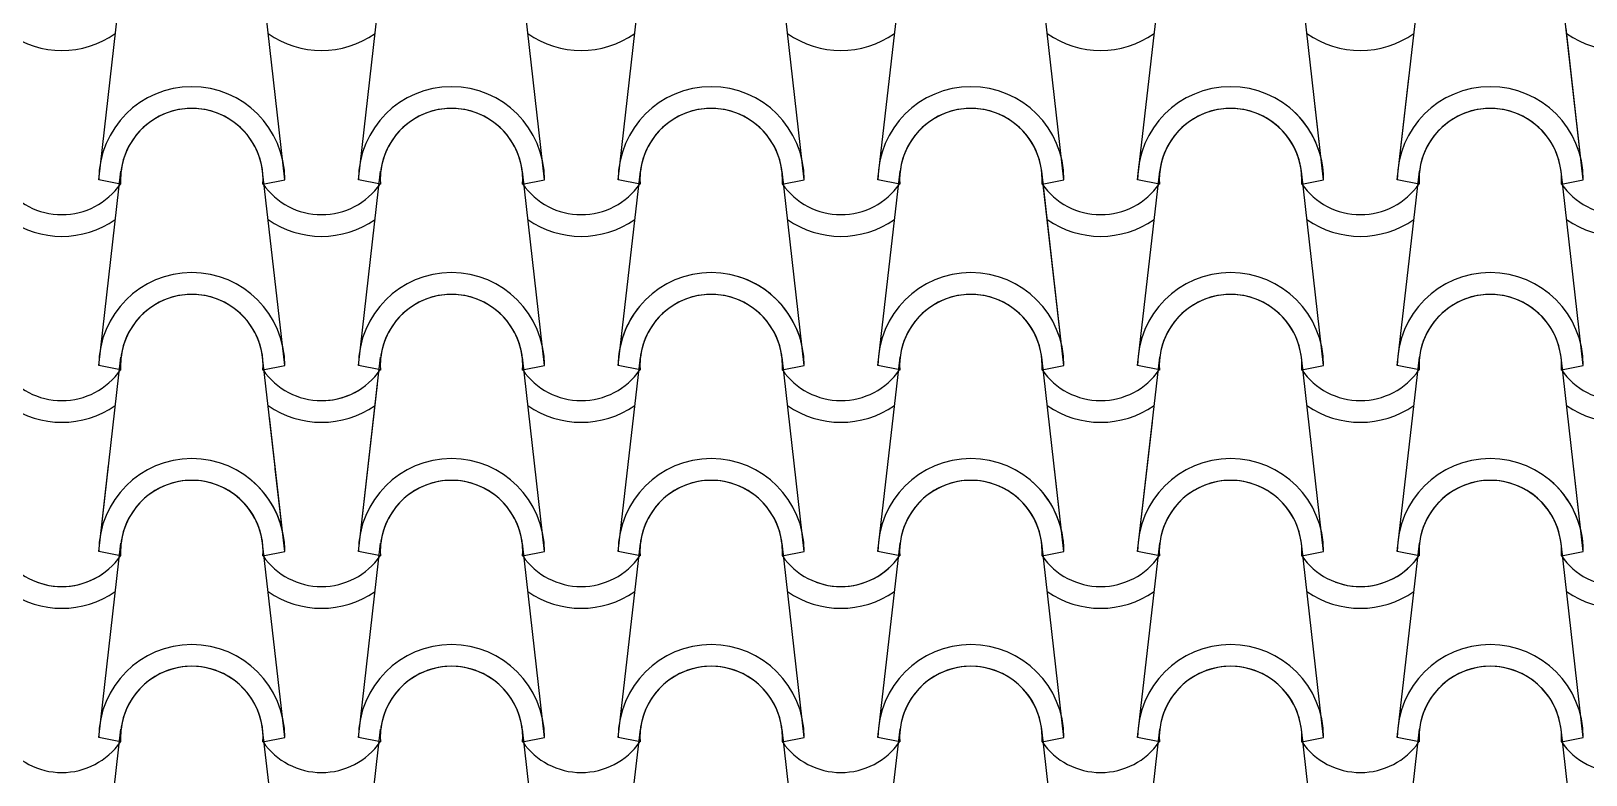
# Model space of a CAD drawing. Header units: millimetres. Extents: x -255 to 41745, y 236 to 29936.
# Drawn here: x 9325 to 10370, y 12860 to 13360 of the extents above; entities that cross this region are included whole.
import ezdxf

# ---------------------------------------------------------------- set-up
doc = ezdxf.new("R2010")
doc.units = ezdxf.units.MM
doc.layers.add('1', color=1, linetype='Continuous')

msp = doc.modelspace()

# ---------------------------------------------------------------- linework, layer by layer
at = {"layer": '1'}
for p, q in [((9370.9, 13260.3), (9385.8, 13391)), ((9495.9, 13260.3), (9481, 13391)), ((9545.4, 13260.3), (9560.3, 13391)), ((9670.4, 13260.3), (9655.5, 13391)), ((9719.9, 13260.3), (9734.8, 13391)), ((9844.9, 13260.3), (9830, 13391)), ((9894.4, 13260.3), (9909.3, 13391)), ((10019.4, 13260.3), (10004.5, 13391)), ((10068.9, 13260.3), (10083.8, 13391)), ((10193.9, 13260.3), (10179, 13391)), ((10243.4, 13260.3), (10258.3, 13391)), ((10368.4, 13260.3), (10353.5, 13391)), ((10368.4, 13260.3), (10356.8, 13362.2)), ((10243.4, 13260.3), (10251.4, 13330.6)), ((10193.9, 13260.3), (10188.1, 13311.6)), ((10068.9, 13260.3), (10070.8, 13276.4)), ((9370.9, 13135.3), (9385.8, 13266)), ((9385.6, 13257.4), (9370.9, 13260.3)), ((9385.6, 13257.4), (9370.9, 13260.3)), ((9495.9, 13135.3), (9481, 13266)), ((9481.2, 13257.4), (9495.9, 13260.3)), ((9481.2, 13257.4), (9495.9, 13260.3)), ((9545.4, 13135.3), (9560.3, 13266)), ((9560.1, 13257.4), (9545.4, 13260.3)), ((9560.1, 13257.4), (9545.4, 13260.3)), ((9670.4, 13135.3), (9655.5, 13266)), ((9655.7, 13257.4), (9670.4, 13260.3)), ((9655.7, 13257.4), (9670.4, 13260.3)), ((9719.9, 13135.3), (9734.8, 13266)), ((9734.6, 13257.4), (9719.9, 13260.3)), ((9734.6, 13257.4), (9719.9, 13260.3)), ((9844.9, 13135.3), (9830, 13266)), ((9830.2, 13257.4), (9844.9, 13260.3)), ((9830.2, 13257.4), (9844.9, 13260.3)), ((9894.4, 13135.3), (9909.3, 13266)), ((9909.1, 13257.4), (9894.4, 13260.3)), ((9909.1, 13257.4), (9894.4, 13260.3)), ((10019.4, 13135.3), (10004.5, 13266)), ((10004.7, 13257.4), (10019.4, 13260.3)), ((10004.7, 13257.4), (10019.4, 13260.3)), ((10004.7, 13257.4), (10019.4, 13260.3)), ((10004.7, 13257.4), (10019.4, 13260.3)), ((10019.4, 13260.3), (10019.3, 13261)), ((10068.9, 13135.3), (10083.8, 13266)), ((10068.9, 13135.3), (10083.8, 13266)), ((10083.6, 13257.4), (10068.9, 13260.3)), ((10083.6, 13257.4), (10068.9, 13260.3)), ((10083.6, 13257.4), (10068.9, 13260.3)), ((10083.6, 13257.4), (10068.9, 13260.3)), ((10193.9, 13135.3), (10179, 13266)), ((10193.9, 13135.3), (10179, 13266)), ((10179.2, 13257.4), (10193.9, 13260.3)), ((10179.2, 13257.4), (10193.9, 13260.3)), ((10179.2, 13257.4), (10193.9, 13260.3)), ((10179.2, 13257.4), (10193.9, 13260.3)), ((10243.4, 13135.3), (10258.3, 13266)), ((10243.4, 13135.3), (10258.3, 13266)), ((10258.1, 13257.4), (10243.4, 13260.3)), ((10258.1, 13257.4), (10243.4, 13260.3)), ((10258.1, 13257.4), (10243.4, 13260.3)), ((10258.1, 13257.4), (10243.4, 13260.3)), ((10368.4, 13135.3), (10353.5, 13266)), ((10368.4, 13135.3), (10353.5, 13266)), ((10353.7, 13257.4), (10368.4, 13260.3)), ((10353.7, 13257.4), (10368.4, 13260.3)), ((10353.7, 13257.4), (10368.4, 13260.3)), ((10353.7, 13257.4), (10368.4, 13260.3)), ((10019.4, 13135.3), (10005.5, 13256.9)), ((9370.9, 13010.3), (9385.8, 13141)), ((9385.6, 13132.4), (9370.9, 13135.3)), ((9385.6, 13132.4), (9370.9, 13135.3)), ((9495.9, 13010.3), (9481, 13141)), ((9481.2, 13132.4), (9495.9, 13135.3)), ((9481.2, 13132.4), (9495.9, 13135.3)), ((9545.4, 13010.3), (9560.3, 13141)), ((9560.1, 13132.4), (9545.4, 13135.3)), ((9560.1, 13132.4), (9545.4, 13135.3)), ((9670.4, 13010.3), (9655.5, 13141)), ((9670.4, 13010.3), (9655.5, 13141)), ((9655.7, 13132.4), (9670.4, 13135.3)), ((9655.7, 13132.4), (9670.4, 13135.3)), ((9655.7, 13132.4), (9670.4, 13135.3)), ((9655.7, 13132.4), (9670.4, 13135.3)), ((9719.9, 13010.3), (9734.8, 13141)), ((9719.9, 13010.3), (9734.8, 13141)), ((9734.6, 13132.4), (9719.9, 13135.3)), ((9734.6, 13132.4), (9719.9, 13135.3)), ((9734.6, 13132.4), (9719.9, 13135.3)), ((9734.6, 13132.4), (9719.9, 13135.3)), ((9844.9, 13010.3), (9830, 13141)), ((9844.9, 13010.3), (9830, 13141)), ((9844.9, 13010.3), (9830, 13141)), ((9830.2, 13132.4), (9844.9, 13135.3)), ((9830.2, 13132.4), (9844.9, 13135.3)), ((9830.2, 13132.4), (9844.9, 13135.3)), ((9830.2, 13132.4), (9844.9, 13135.3)), ((9830.2, 13132.4), (9844.9, 13135.3)), ((9830.2, 13132.4), (9844.9, 13135.3)), ((9894.4, 13010.3), (9909.3, 13141)), ((9894.4, 13010.3), (9909.3, 13141)), ((9894.4, 13010.3), (9909.3, 13141)), ((9909.1, 13132.4), (9894.4, 13135.3)), ((9909.1, 13132.4), (9894.4, 13135.3)), ((9909.1, 13132.4), (9894.4, 13135.3)), ((9909.1, 13132.4), (9894.4, 13135.3)), ((9909.1, 13132.4), (9894.4, 13135.3)), ((9909.1, 13132.4), (9894.4, 13135.3)), ((10019.4, 13010.3), (10004.5, 13141)), ((10019.4, 13010.3), (10004.5, 13141)), ((10019.4, 13010.3), (10004.5, 13141)), ((10004.7, 13132.4), (10019.4, 13135.3)), ((10004.7, 13132.4), (10019.4, 13135.3)), ((10004.7, 13132.4), (10019.4, 13135.3)), ((10004.7, 13132.4), (10019.4, 13135.3)), ((10004.7, 13132.4), (10019.4, 13135.3)), ((10004.7, 13132.4), (10019.4, 13135.3)), ((10068.9, 13010.3), (10083.8, 13141)), ((10068.9, 13010.3), (10083.8, 13141)), ((10068.9, 13010.3), (10083.8, 13141)), ((10083.6, 13132.4), (10068.9, 13135.3)), ((10083.6, 13132.4), (10068.9, 13135.3)), ((10083.6, 13132.4), (10068.9, 13135.3)), ((10083.6, 13132.4), (10068.9, 13135.3)), ((10083.6, 13132.4), (10068.9, 13135.3)), ((10083.6, 13132.4), (10068.9, 13135.3)), ((10193.9, 13010.3), (10179, 13141)), ((10193.9, 13010.3), (10179, 13141)), ((10179.2, 13132.4), (10193.9, 13135.3)), ((10179.2, 13132.4), (10193.9, 13135.3)), ((10179.2, 13132.4), (10193.9, 13135.3)), ((10179.2, 13132.4), (10193.9, 13135.3)), ((10243.4, 13010.3), (10258.3, 13141)), ((10243.4, 13010.3), (10258.3, 13141)), ((10258.1, 13132.4), (10243.4, 13135.3)), ((10258.1, 13132.4), (10243.4, 13135.3)), ((10258.1, 13132.4), (10243.4, 13135.3)), ((10258.1, 13132.4), (10243.4, 13135.3)), ((10368.4, 13010.3), (10353.5, 13141)), ((10368.4, 13010.3), (10353.5, 13141)), ((10353.7, 13132.4), (10368.4, 13135.3)), ((10353.7, 13132.4), (10368.4, 13135.3)), ((10353.7, 13132.4), (10368.4, 13135.3)), ((10353.7, 13132.4), (10368.4, 13135.3)), ((9545.4, 13010.3), (9558.2, 13122.7)), ((9495.9, 13010.3), (9485.6, 13100.9)), ((9545.4, 13010.3), (9555.3, 13097.4)), ((10068.9, 13010.3), (10078.9, 13097.4)), ((9370.9, 13010.3), (9377.5, 13068.5)), ((9495.9, 13010.3), (9489.5, 13066)), ((10019.4, 13010.3), (10013, 13066)), ((10368.4, 13010.3), (10362.1, 13066)), ((9370.9, 12885.3), (9385.8, 13016)), ((9370.9, 12885.3), (9385.8, 13016)), ((9385.6, 13007.4), (9370.9, 13010.3)), ((9385.6, 13007.4), (9370.9, 13010.3)), ((9385.6, 13007.4), (9370.9, 13010.3)), ((9385.6, 13007.4), (9370.9, 13010.3)), ((9495.9, 12885.3), (9481, 13016)), ((9495.9, 12885.3), (9481, 13016)), ((9481.2, 13007.4), (9495.9, 13010.3)), ((9481.2, 13007.4), (9495.9, 13010.3)), ((9481.2, 13007.4), (9495.9, 13010.3)), ((9481.2, 13007.4), (9495.9, 13010.3)), ((9481.2, 13007.4), (9495.9, 13010.3)), ((9481.2, 13007.4), (9495.9, 13010.3)), ((9545.4, 12885.3), (9560.3, 13016)), ((9545.4, 12885.3), (9560.3, 13016)), ((9560.1, 13007.4), (9545.4, 13010.3)), ((9560.1, 13007.4), (9545.4, 13010.3)), ((9560.1, 13007.4), (9545.4, 13010.3)), ((9560.1, 13007.4), (9545.4, 13010.3)), ((9560.1, 13007.4), (9545.4, 13010.3)), ((9560.1, 13007.4), (9545.4, 13010.3)), ((9670.4, 12885.3), (9655.5, 13016)), ((9670.4, 12885.3), (9655.5, 13016)), ((9655.7, 13007.4), (9670.4, 13010.3)), ((9655.7, 13007.4), (9670.4, 13010.3)), ((9655.7, 13007.4), (9670.4, 13010.3)), ((9655.7, 13007.4), (9670.4, 13010.3)), ((9655.7, 13007.4), (9670.4, 13010.3)), ((9655.7, 13007.4), (9670.4, 13010.3)), ((9719.9, 12885.3), (9734.8, 13016)), ((9719.9, 12885.3), (9734.8, 13016)), ((9734.6, 13007.4), (9719.9, 13010.3)), ((9734.6, 13007.4), (9719.9, 13010.3)), ((9734.6, 13007.4), (9719.9, 13010.3)), ((9734.6, 13007.4), (9719.9, 13010.3)), ((9734.6, 13007.4), (9719.9, 13010.3)), ((9734.6, 13007.4), (9719.9, 13010.3)), ((9844.9, 12885.3), (9830, 13016)), ((9844.9, 12885.3), (9830, 13016)), ((9830.2, 13007.4), (9844.9, 13010.3)), ((9830.2, 13007.4), (9844.9, 13010.3)), ((9830.2, 13007.4), (9844.9, 13010.3)), ((9830.2, 13007.4), (9844.9, 13010.3)), ((9830.2, 13007.4), (9844.9, 13010.3)), ((9830.2, 13007.4), (9844.9, 13010.3)), ((9830.2, 13007.4), (9844.9, 13010.3)), ((9830.2, 13007.4), (9844.9, 13010.3)), ((9830.2, 13007.4), (9844.9, 13010.3)), ((9894.4, 12885.3), (9909.3, 13016)), ((9894.4, 12885.3), (9909.3, 13016)), ((9909.1, 13007.4), (9894.4, 13010.3)), ((9909.1, 13007.4), (9894.4, 13010.3)), ((9909.1, 13007.4), (9894.4, 13010.3)), ((9909.1, 13007.4), (9894.4, 13010.3)), ((9909.1, 13007.4), (9894.4, 13010.3)), ((9909.1, 13007.4), (9894.4, 13010.3)), ((9909.1, 13007.4), (9894.4, 13010.3)), ((9909.1, 13007.4), (9894.4, 13010.3)), ((9909.1, 13007.4), (9894.4, 13010.3)), ((10019.4, 12885.3), (10004.5, 13016)), ((10004.7, 13007.4), (10019.4, 13010.3)), ((10004.7, 13007.4), (10019.4, 13010.3)), ((10004.7, 13007.4), (10019.4, 13010.3)), ((10004.7, 13007.4), (10019.4, 13010.3)), ((10004.7, 13007.4), (10019.4, 13010.3)), ((10004.7, 13007.4), (10019.4, 13010.3)), ((10004.7, 13007.4), (10019.4, 13010.3)), ((10004.7, 13007.4), (10019.4, 13010.3)), ((10004.7, 13007.4), (10019.4, 13010.3)), ((10004.7, 13007.4), (10019.4, 13010.3)), ((10068.9, 12885.3), (10083.8, 13016)), ((10083.6, 13007.4), (10068.9, 13010.3)), ((10083.6, 13007.4), (10068.9, 13010.3)), ((10083.6, 13007.4), (10068.9, 13010.3)), ((10083.6, 13007.4), (10068.9, 13010.3)), ((10083.6, 13007.4), (10068.9, 13010.3)), ((10083.6, 13007.4), (10068.9, 13010.3)), ((10083.6, 13007.4), (10068.9, 13010.3)), ((10083.6, 13007.4), (10068.9, 13010.3)), ((10083.6, 13007.4), (10068.9, 13010.3)), ((10083.6, 13007.4), (10068.9, 13010.3)), ((10193.9, 12885.3), (10179, 13016)), ((10179.2, 13007.4), (10193.9, 13010.3)), ((10179.2, 13007.4), (10193.9, 13010.3)), ((10179.2, 13007.4), (10193.9, 13010.3)), ((10179.2, 13007.4), (10193.9, 13010.3)), ((10179.2, 13007.4), (10193.9, 13010.3)), ((10243.4, 12885.3), (10258.3, 13016)), ((10258.1, 13007.4), (10243.4, 13010.3)), ((10258.1, 13007.4), (10243.4, 13010.3)), ((10258.1, 13007.4), (10243.4, 13010.3)), ((10258.1, 13007.4), (10243.4, 13010.3)), ((10258.1, 13007.4), (10243.4, 13010.3)), ((10368.4, 12885.3), (10353.5, 13016)), ((10353.7, 13007.4), (10368.4, 13010.3)), ((10353.7, 13007.4), (10368.4, 13010.3)), ((10353.7, 13007.4), (10368.4, 13010.3)), ((10353.7, 13007.4), (10368.4, 13010.3)), ((10353.7, 13007.4), (10368.4, 13010.3)), ((10353.7, 13007.4), (10368.4, 13010.3)), ((10353.7, 13007.4), (10368.4, 13010.3)), ((9370.9, 12760.3), (9385.8, 12891)), ((9385.6, 12882.4), (9370.9, 12885.3)), ((9385.6, 12882.4), (9370.9, 12885.3)), ((9385.6, 12882.4), (9370.9, 12885.3)), ((9385.6, 12882.4), (9370.9, 12885.3)), ((9495.9, 12760.3), (9481, 12891)), ((9481.2, 12882.4), (9495.9, 12885.3)), ((9481.2, 12882.4), (9495.9, 12885.3)), ((9481.2, 12882.4), (9495.9, 12885.3)), ((9481.2, 12882.4), (9495.9, 12885.3)), ((9545.4, 12760.3), (9560.3, 12891)), ((9560.1, 12882.4), (9545.4, 12885.3)), ((9560.1, 12882.4), (9545.4, 12885.3)), ((9560.1, 12882.4), (9545.4, 12885.3)), ((9560.1, 12882.4), (9545.4, 12885.3)), ((9670.4, 12760.3), (9655.5, 12891)), ((9655.7, 12882.4), (9670.4, 12885.3)), ((9655.7, 12882.4), (9670.4, 12885.3)), ((9655.7, 12882.4), (9670.4, 12885.3)), ((9655.7, 12882.4), (9670.4, 12885.3)), ((9719.9, 12760.3), (9734.8, 12891)), ((9734.6, 12882.4), (9719.9, 12885.3)), ((9734.6, 12882.4), (9719.9, 12885.3)), ((9734.6, 12882.4), (9719.9, 12885.3)), ((9734.6, 12882.4), (9719.9, 12885.3)), ((9844.9, 12760.3), (9830, 12891)), ((9830.2, 12882.4), (9844.9, 12885.3)), ((9830.2, 12882.4), (9844.9, 12885.3)), ((9830.2, 12882.4), (9844.9, 12885.3)), ((9830.2, 12882.4), (9844.9, 12885.3)), ((9894.4, 12760.3), (9909.3, 12891)), ((9909.1, 12882.4), (9894.4, 12885.3)), ((9909.1, 12882.4), (9894.4, 12885.3)), ((9909.1, 12882.4), (9894.4, 12885.3)), ((9909.1, 12882.4), (9894.4, 12885.3)), ((10019.4, 12760.3), (10004.5, 12891)), ((10004.7, 12882.4), (10019.4, 12885.3)), ((10004.7, 12882.4), (10019.4, 12885.3)), ((10068.9, 12760.3), (10083.8, 12891)), ((10083.6, 12882.4), (10068.9, 12885.3)), ((10083.6, 12882.4), (10068.9, 12885.3)), ((10193.9, 12760.3), (10179, 12891)), ((10179.2, 12882.4), (10193.9, 12885.3)), ((10179.2, 12882.4), (10193.9, 12885.3)), ((10243.4, 12760.3), (10258.3, 12891)), ((10258.1, 12882.4), (10243.4, 12885.3)), ((10258.1, 12882.4), (10243.4, 12885.3)), ((10368.4, 12760.3), (10353.5, 12891)), ((10353.7, 12882.4), (10368.4, 12885.3)), ((10353.7, 12882.4), (10368.4, 12885.3))]:
    msp.add_line(p, q, dxfattribs=at)
for centre, radius, start, end in [((9346.1, 13409.7), 62.5, 234.9308, 305.0692), ((9346.1, 13409.7), 62.5, 234.9308, 305.0692), ((9520.6, 13409.7), 62.5, 234.9308, 305.0692), ((9520.6, 13409.7), 62.5, 234.9308, 305.0692), ((9695.1, 13409.7), 62.5, 234.9308, 305.0692), ((9695.1, 13409.7), 62.5, 234.9308, 305.0692), ((9869.6, 13409.7), 62.5, 234.9308, 305.0692), ((9869.6, 13409.7), 62.5, 234.9308, 305.0692), ((10044.1, 13409.7), 62.5, 234.9308, 305.0692), ((10218.6, 13409.7), 62.5, 234.9308, 305.0692), ((10393.1, 13409.7), 62.5, 234.9308, 305.0692), ((10393.1, 13409.7), 62.5, 234.9308, 305.0692), ((9433.4, 13260.3), 62.5, 0, 180), ((9433.4, 13260.3), 62.5, 0, 180), ((9607.9, 13260.3), 62.5, 0, 180), ((9607.9, 13260.3), 62.5, 0, 180), ((9782.4, 13260.3), 62.5, 0, 180), ((9782.4, 13260.3), 62.5, 0, 180), ((9956.9, 13260.3), 62.5, 0, 180), ((9956.9, 13260.3), 62.5, 0, 180), ((10131.4, 13260.3), 62.5, 0, 180), ((10131.4, 13260.3), 62.5, 0, 180), ((10305.9, 13260.3), 62.5, 0, 180), ((10305.9, 13260.3), 62.5, 0, 180), ((10305.9, 13260.3), 62.5, 0, 180), ((10305.9, 13260.3), 62.5, 0, 180), ((9433.4, 13260.3), 47.9, 356.4887, 183.5113), ((9433.4, 13260.3), 47.9, 356.4887, 183.5113), ((9433.4, 13260.3), 47.9, 6.838, 173.162), ((9607.9, 13260.3), 47.9, 356.4887, 183.5113), ((9607.9, 13260.3), 47.9, 356.4887, 183.5113), ((9607.9, 13260.3), 47.9, 6.838, 173.162), ((9782.4, 13260.3), 47.9, 356.4887, 183.5113), ((9782.4, 13260.3), 47.9, 356.4887, 183.5113), ((9782.4, 13260.3), 47.9, 6.838, 173.162), ((9956.9, 13260.3), 47.9, 356.4887, 183.5113), ((9956.9, 13260.3), 47.9, 356.4887, 183.5113), ((9956.9, 13260.3), 47.9, 6.838, 173.162), ((10131.4, 13260.3), 47.9, 356.4887, 183.5113), ((10131.4, 13260.3), 47.9, 356.4887, 183.5113), ((10131.4, 13260.3), 47.9, 6.838, 173.162), ((10131.4, 13260.3), 47.9, 6.838, 59.965), ((10131.4, 13260.3), 47.9, 356.4887, 59.965), ((10131.4, 13260.3), 47.9, 356.4887, 59.965), ((10131.4, 13260.3), 62.5, 0, 48.3985), ((10131.4, 13260.3), 62.5, 0, 48.3985), ((10305.9, 13260.3), 47.9, 356.4887, 183.5113), ((10305.9, 13260.3), 47.9, 356.4887, 183.5113), ((10305.9, 13260.3), 47.9, 356.4887, 183.5113), ((10305.9, 13260.3), 47.9, 356.4887, 183.5113), ((10305.9, 13260.3), 47.9, 6.838, 173.162), ((10305.9, 13260.3), 47.9, 6.838, 173.162), ((10131.4, 13260.3), 47.9, 153.4335, 183.5113), ((10131.4, 13260.3), 47.9, 153.4335, 183.5113), ((10131.4, 13260.3), 47.9, 153.4335, 173.162), ((10131.4, 13260.3), 62.5, 165, 180), ((10131.4, 13260.3), 62.5, 165, 180), ((9346.1, 13284.7), 47.9, 214.756, 325.244), ((9346.1, 13284.7), 47.9, 214.756, 325.244), ((9520.6, 13284.7), 47.9, 214.756, 325.244), ((9520.6, 13284.7), 47.9, 214.756, 325.244), ((9695.1, 13284.7), 47.9, 214.756, 325.244), ((9695.1, 13284.7), 47.9, 214.756, 325.244), ((9869.6, 13284.7), 47.9, 214.756, 325.244), ((9869.6, 13284.7), 47.9, 214.756, 325.244), ((10044.1, 13284.7), 47.9, 214.756, 325.244), ((10044.1, 13284.7), 47.9, 214.756, 325.244), ((10044.1, 13284.7), 47.9, 214.756, 325.244), ((10044.1, 13284.7), 47.9, 214.756, 325.244), ((10044.1, 13284.7), 47.9, 214.756, 325.244), ((10044.1, 13284.7), 47.9, 214.756, 325.244), ((10218.6, 13284.7), 47.9, 214.756, 325.244), ((10218.6, 13284.7), 47.9, 214.756, 325.244), ((10218.6, 13284.7), 47.9, 214.756, 325.244), ((10218.6, 13284.7), 47.9, 214.756, 325.244), ((10393.1, 13284.7), 47.9, 214.756, 325.244), ((10393.1, 13284.7), 47.9, 214.756, 325.244), ((10393.1, 13284.7), 47.9, 214.756, 325.244), ((10393.1, 13284.7), 47.9, 214.756, 325.244), ((9346.1, 13284.7), 62.5, 234.9308, 305.0692), ((9520.6, 13284.7), 62.5, 234.9308, 305.0692), ((9695.1, 13284.7), 62.5, 234.9308, 305.0692), ((9869.6, 13284.7), 62.5, 234.9308, 305.0692), ((10044.1, 13284.7), 62.5, 234.9308, 305.0692), ((10044.1, 13284.7), 62.5, 234.9308, 305.0692), ((10044.1, 13284.7), 62.5, 234.9308, 305.0692), ((10218.6, 13284.7), 62.5, 234.9308, 305.0692), ((10218.6, 13284.7), 62.5, 234.9308, 305.0692), ((10393.1, 13284.7), 62.5, 234.9308, 305.0692), ((10393.1, 13284.7), 62.5, 234.9308, 305.0692), ((9433.4, 13135.3), 62.5, 0, 180), ((9433.4, 13135.3), 62.5, 0, 180), ((9607.9, 13135.3), 62.5, 0, 180), ((9607.9, 13135.3), 62.5, 0, 180), ((9782.4, 13135.3), 62.5, 0, 180), ((9782.4, 13135.3), 62.5, 0, 180), ((9782.4, 13135.3), 62.5, 0, 73.4747), ((9782.4, 13135.3), 62.5, 0, 73.4747), ((9956.9, 13135.3), 62.5, 0, 180), ((9956.9, 13135.3), 62.5, 0, 180), ((9956.9, 13135.3), 62.5, 0, 180), ((9956.9, 13135.3), 62.5, 0, 180), ((10131.4, 13135.3), 62.5, 0, 180), ((10131.4, 13135.3), 62.5, 0, 180), ((10131.4, 13135.3), 62.5, 0, 180), ((10131.4, 13135.3), 62.5, 0, 180), ((10305.9, 13135.3), 62.5, 0, 180), ((10305.9, 13135.3), 62.5, 0, 180), ((10305.9, 13135.3), 62.5, 0, 180), ((10305.9, 13135.3), 62.5, 0, 180), ((9433.4, 13135.3), 47.9, 356.4887, 183.5113), ((9433.4, 13135.3), 47.9, 356.4887, 183.5113), ((9433.4, 13135.3), 47.9, 6.838, 173.162), ((9607.9, 13135.3), 47.9, 356.4887, 183.5113), ((9607.9, 13135.3), 47.9, 356.4887, 183.5113), ((9607.9, 13135.3), 47.9, 6.838, 173.162), ((9782.4, 13135.3), 62.5, 139.9238, 180), ((9782.4, 13135.3), 62.5, 139.9238, 180), ((9782.4, 13135.3), 47.9, 356.4887, 183.5113), ((9782.4, 13135.3), 47.9, 356.4887, 183.5113), ((9782.4, 13135.3), 47.9, 356.4887, 183.5113), ((9782.4, 13135.3), 47.9, 356.4887, 183.5113), ((9782.4, 13135.3), 47.9, 6.838, 173.162), ((9782.4, 13135.3), 47.9, 6.838, 173.162), ((9956.9, 13135.3), 47.9, 356.4887, 183.5113), ((9956.9, 13135.3), 47.9, 356.4887, 183.5113), ((9956.9, 13135.3), 47.9, 356.4887, 183.5113), ((9956.9, 13135.3), 47.9, 356.4887, 183.5113), ((9956.9, 13135.3), 47.9, 6.838, 173.162), ((9956.9, 13135.3), 47.9, 6.838, 173.162), ((10131.4, 13135.3), 47.9, 356.4887, 183.5113), ((10131.4, 13135.3), 47.9, 356.4887, 183.5113), ((10131.4, 13135.3), 47.9, 356.4887, 183.5113), ((10131.4, 13135.3), 47.9, 356.4887, 183.5113), ((10131.4, 13135.3), 47.9, 6.838, 173.162), ((10131.4, 13135.3), 47.9, 6.838, 173.162), ((10305.9, 13135.3), 47.9, 356.4887, 183.5113), ((10305.9, 13135.3), 47.9, 356.4887, 183.5113), ((10305.9, 13135.3), 47.9, 356.4887, 183.5113), ((10305.9, 13135.3), 47.9, 356.4887, 183.5113), ((10305.9, 13135.3), 47.9, 6.838, 173.162), ((10305.9, 13135.3), 47.9, 6.838, 173.162), ((9607.9, 13135.3), 62.5, 0, 18.6613), ((9607.9, 13135.3), 62.5, 0, 18.6613), ((9607.9, 13135.3), 47.9, 6.838, 19.2588), ((9607.9, 13135.3), 47.9, 356.4887, 19.2588), ((9607.9, 13135.3), 47.9, 356.4887, 19.2588), ((9346.1, 13159.7), 47.9, 214.756, 325.244), ((9346.1, 13159.7), 47.9, 214.756, 325.244), ((9520.6, 13159.7), 47.9, 214.756, 325.244), ((9520.6, 13159.7), 47.9, 214.756, 325.244), ((9695.1, 13159.7), 47.9, 214.756, 325.244), ((9695.1, 13159.7), 47.9, 214.756, 325.244), ((9695.1, 13159.7), 47.9, 214.756, 325.244), ((9695.1, 13159.7), 47.9, 214.756, 325.244), ((9869.6, 13159.7), 47.9, 214.756, 325.244), ((9869.6, 13159.7), 47.9, 214.756, 325.244), ((9869.6, 13159.7), 47.9, 214.756, 325.244), ((9869.6, 13159.7), 47.9, 214.756, 325.244), ((9869.6, 13159.7), 47.9, 214.756, 325.244), ((9869.6, 13159.7), 47.9, 214.756, 325.244), ((10044.1, 13159.7), 47.9, 214.756, 325.244), ((10044.1, 13159.7), 47.9, 214.756, 325.244), ((10044.1, 13159.7), 47.9, 214.756, 325.244), ((10044.1, 13159.7), 47.9, 214.756, 325.244), ((10044.1, 13159.7), 47.9, 214.756, 325.244), ((10044.1, 13159.7), 47.9, 214.756, 325.244), ((10218.6, 13159.7), 47.9, 214.756, 325.244), ((10218.6, 13159.7), 47.9, 214.756, 325.244), ((10218.6, 13159.7), 47.9, 214.756, 325.244), ((10218.6, 13159.7), 47.9, 214.756, 325.244), ((10393.1, 13159.7), 47.9, 214.756, 325.244), ((10393.1, 13159.7), 47.9, 214.756, 325.244), ((10393.1, 13159.7), 47.9, 214.756, 325.244), ((10393.1, 13159.7), 47.9, 214.756, 325.244), ((9520.6, 13159.7), 47.9, 271.7815, 301.617), ((9520.6, 13159.7), 47.9, 271.7815, 301.617), ((9346.1, 13159.7), 62.5, 234.9308, 305.0692), ((9520.6, 13159.7), 62.5, 234.9308, 305.0692), ((9520.6, 13159.7), 62.5, 234.9308, 305.0692), ((9695.1, 13159.7), 62.5, 234.9308, 305.0692), ((9695.1, 13159.7), 62.5, 234.9308, 305.0692), ((9869.6, 13159.7), 62.5, 234.9308, 305.0692), ((9869.6, 13159.7), 62.5, 234.9308, 305.0692), ((9869.6, 13159.7), 62.5, 234.9308, 305.0692), ((10044.1, 13159.7), 62.5, 234.9308, 305.0692), ((10044.1, 13159.7), 62.5, 234.9308, 305.0692), ((10044.1, 13159.7), 62.5, 234.9308, 305.0692), ((10218.6, 13159.7), 62.5, 234.9308, 305.0692), ((10218.6, 13159.7), 62.5, 234.9308, 305.0692), ((10393.1, 13159.7), 62.5, 234.9308, 305.0692), ((10393.1, 13159.7), 62.5, 234.9308, 305.0692), ((9433.4, 13010.3), 62.5, 0, 180), ((9433.4, 13010.3), 62.5, 0, 180), ((9433.4, 13010.3), 62.5, 0, 180), ((9433.4, 13010.3), 62.5, 0, 180), ((9607.9, 13010.3), 62.5, 0, 180), ((9607.9, 13010.3), 62.5, 0, 180), ((9607.9, 13010.3), 62.5, 0, 180), ((9607.9, 13010.3), 62.5, 0, 180), ((9607.9, 13010.3), 62.5, 0, 180), ((9607.9, 13010.3), 62.5, 0, 180), ((9782.4, 13010.3), 62.5, 0, 180), ((9782.4, 13010.3), 62.5, 0, 180), ((9782.4, 13010.3), 62.5, 0, 180), ((9782.4, 13010.3), 62.5, 0, 180), ((9782.4, 13010.3), 62.5, 0, 180), ((9782.4, 13010.3), 62.5, 0, 180), ((9956.9, 13010.3), 62.5, 0, 180), ((9956.9, 13010.3), 62.5, 0, 180), ((9956.9, 13010.3), 62.5, 0, 180), ((9956.9, 13010.3), 62.5, 0, 180), ((9956.9, 13010.3), 62.5, 0, 180), ((9956.9, 13010.3), 62.5, 0, 180), ((9956.9, 13010.3), 62.5, 0, 180), ((10131.4, 13010.3), 62.5, 0, 180), ((10131.4, 13010.3), 62.5, 0, 180), ((10131.4, 13010.3), 62.5, 0, 180), ((10131.4, 13010.3), 62.5, 0, 180), ((10131.4, 13010.3), 62.5, 0, 180), ((10305.9, 13010.3), 62.5, 0, 180), ((10305.9, 13010.3), 62.5, 0, 180), ((10305.9, 13010.3), 62.5, 0, 180), ((10305.9, 13010.3), 62.5, 0, 180), ((10305.9, 13010.3), 62.5, 0, 180), ((9433.4, 13010.3), 47.9, 356.4887, 183.5113), ((9433.4, 13010.3), 47.9, 356.4887, 183.5113), ((9433.4, 13010.3), 47.9, 356.4887, 183.5113), ((9433.4, 13010.3), 47.9, 356.4887, 183.5113), ((9433.4, 13010.3), 47.9, 6.838, 173.162), ((9433.4, 13010.3), 47.9, 6.838, 173.162), ((9433.4, 13010.3), 47.9, 6.838, 58.5469), ((9433.4, 13010.3), 47.9, 356.4887, 58.5469), ((9433.4, 13010.3), 47.9, 356.4887, 58.5469), ((9433.4, 13010.3), 62.5, 0, 50.2043), ((9433.4, 13010.3), 62.5, 0, 50.2043), ((9607.9, 13010.3), 47.9, 356.4887, 183.5113), ((9607.9, 13010.3), 47.9, 356.4887, 183.5113), ((9607.9, 13010.3), 47.9, 356.4887, 183.5113), ((9607.9, 13010.3), 47.9, 356.4887, 183.5113), ((9607.9, 13010.3), 47.9, 356.4887, 183.5113), ((9607.9, 13010.3), 47.9, 356.4887, 183.5113), ((9607.9, 13010.3), 47.9, 6.838, 173.162), ((9607.9, 13010.3), 47.9, 6.838, 173.162), ((9607.9, 13010.3), 47.9, 6.838, 173.162), ((9782.4, 13010.3), 47.9, 356.4887, 183.5113), ((9782.4, 13010.3), 47.9, 356.4887, 183.5113), ((9782.4, 13010.3), 47.9, 356.4887, 183.5113), ((9782.4, 13010.3), 47.9, 356.4887, 183.5113), ((9782.4, 13010.3), 47.9, 356.4887, 183.5113), ((9782.4, 13010.3), 47.9, 356.4887, 183.5113), ((9782.4, 13010.3), 47.9, 6.838, 173.162), ((9782.4, 13010.3), 47.9, 6.838, 173.162), ((9782.4, 13010.3), 47.9, 6.838, 173.162), ((9956.9, 13010.3), 47.9, 356.4887, 183.5113), ((9956.9, 13010.3), 47.9, 356.4887, 183.5113), ((9956.9, 13010.3), 47.9, 356.4887, 183.5113), ((9956.9, 13010.3), 47.9, 356.4887, 183.5113), ((9956.9, 13010.3), 47.9, 356.4887, 183.5113), ((9956.9, 13010.3), 47.9, 356.4887, 183.5113), ((9956.9, 13010.3), 47.9, 356.4887, 183.5113), ((9956.9, 13010.3), 47.9, 6.838, 173.162), ((9956.9, 13010.3), 47.9, 6.838, 173.162), ((9956.9, 13010.3), 47.9, 6.838, 173.162), ((9956.9, 13010.3), 47.9, 6.838, 58.5469), ((9956.9, 13010.3), 47.9, 356.4887, 58.5469), ((9956.9, 13010.3), 47.9, 356.4887, 58.5469), ((9956.9, 13010.3), 62.5, 0, 50.2043), ((9956.9, 13010.3), 62.5, 0, 50.2043), ((10131.4, 13010.3), 47.9, 356.4887, 183.5113), ((10131.4, 13010.3), 47.9, 356.4887, 183.5113), ((10131.4, 13010.3), 47.9, 356.4887, 183.5113), ((10131.4, 13010.3), 47.9, 356.4887, 183.5113), ((10131.4, 13010.3), 47.9, 356.4887, 183.5113), ((10131.4, 13010.3), 47.9, 6.838, 173.162), ((10131.4, 13010.3), 47.9, 6.838, 173.162), ((10305.9, 13010.3), 47.9, 356.4887, 183.5113), ((10305.9, 13010.3), 47.9, 356.4887, 183.5113), ((10305.9, 13010.3), 47.9, 356.4887, 183.5113), ((10305.9, 13010.3), 47.9, 356.4887, 183.5113), ((10305.9, 13010.3), 47.9, 356.4887, 183.5113), ((10305.9, 13010.3), 47.9, 6.838, 173.162), ((10305.9, 13010.3), 47.9, 6.838, 173.162), ((10305.9, 13010.3), 47.9, 6.838, 58.5469), ((10305.9, 13010.3), 47.9, 356.4887, 58.5469), ((10305.9, 13010.3), 47.9, 356.4887, 58.5469), ((10305.9, 13010.3), 62.5, 0, 50.2043), ((10305.9, 13010.3), 62.5, 0, 50.2043), ((9346.1, 13034.7), 47.9, 214.756, 325.244), ((9346.1, 13034.7), 47.9, 214.756, 325.244), ((9346.1, 13034.7), 47.9, 214.756, 325.244), ((9346.1, 13034.7), 47.9, 214.756, 325.244), ((9346.1, 13034.7), 47.9, 249.6646, 325.244), ((9346.1, 13034.7), 47.9, 249.6646, 325.244), ((9520.6, 13034.7), 47.9, 214.756, 325.244), ((9520.6, 13034.7), 47.9, 214.756, 325.244), ((9520.6, 13034.7), 47.9, 214.756, 325.244), ((9520.6, 13034.7), 47.9, 214.756, 325.244), ((9520.6, 13034.7), 47.9, 214.756, 325.244), ((9520.6, 13034.7), 47.9, 214.756, 325.244), ((9695.1, 13034.7), 47.9, 214.756, 325.244), ((9695.1, 13034.7), 47.9, 214.756, 325.244), ((9695.1, 13034.7), 47.9, 214.756, 325.244), ((9695.1, 13034.7), 47.9, 214.756, 325.244), ((9695.1, 13034.7), 47.9, 214.756, 325.244), ((9695.1, 13034.7), 47.9, 214.756, 325.244), ((9869.6, 13034.7), 47.9, 214.756, 325.244), ((9869.6, 13034.7), 47.9, 214.756, 325.244), ((9869.6, 13034.7), 47.9, 214.756, 325.244), ((9869.6, 13034.7), 47.9, 214.756, 325.244), ((9869.6, 13034.7), 47.9, 214.756, 325.244), ((9869.6, 13034.7), 47.9, 214.756, 325.244), ((9869.6, 13034.7), 47.9, 214.756, 325.244), ((9869.6, 13034.7), 47.9, 214.756, 325.244), ((9869.6, 13034.7), 47.9, 214.756, 325.244), ((9869.6, 13034.7), 47.9, 249.6646, 325.244), ((9869.6, 13034.7), 47.9, 249.6646, 325.244), ((10044.1, 13034.7), 47.9, 214.756, 325.244), ((10044.1, 13034.7), 47.9, 214.756, 325.244), ((10044.1, 13034.7), 47.9, 214.756, 325.244), ((10044.1, 13034.7), 47.9, 214.756, 325.244), ((10044.1, 13034.7), 47.9, 214.756, 325.244), ((10044.1, 13034.7), 47.9, 214.756, 325.244), ((10044.1, 13034.7), 47.9, 214.756, 325.244), ((10044.1, 13034.7), 47.9, 214.756, 325.244), ((10044.1, 13034.7), 47.9, 214.756, 325.244), ((10044.1, 13034.7), 47.9, 214.756, 325.244), ((10218.6, 13034.7), 47.9, 214.756, 325.244), ((10218.6, 13034.7), 47.9, 214.756, 325.244), ((10218.6, 13034.7), 47.9, 214.756, 325.244), ((10218.6, 13034.7), 47.9, 214.756, 325.244), ((10218.6, 13034.7), 47.9, 214.756, 325.244), ((10218.6, 13034.7), 47.9, 249.6646, 325.244), ((10218.6, 13034.7), 47.9, 249.6646, 325.244), ((10393.1, 13034.7), 47.9, 214.756, 325.244), ((10393.1, 13034.7), 47.9, 214.756, 325.244), ((10393.1, 13034.7), 47.9, 214.756, 325.244), ((10393.1, 13034.7), 47.9, 214.756, 325.244), ((10393.1, 13034.7), 47.9, 214.756, 325.244), ((10393.1, 13034.7), 47.9, 214.756, 325.244), ((10393.1, 13034.7), 47.9, 214.756, 325.244), ((9346.1, 13034.7), 62.5, 234.9308, 305.0692), ((9346.1, 13034.7), 62.5, 234.9308, 305.0692), ((9346.1, 13034.7), 62.5, 234.9308, 305.0692), ((9520.6, 13034.7), 62.5, 234.9308, 305.0692), ((9520.6, 13034.7), 62.5, 234.9308, 305.0692), ((9520.6, 13034.7), 62.5, 234.9308, 305.0692), ((9695.1, 13034.7), 62.5, 234.9308, 305.0692), ((9695.1, 13034.7), 62.5, 234.9308, 305.0692), ((9695.1, 13034.7), 62.5, 234.9308, 305.0692), ((9869.6, 13034.7), 62.5, 234.9308, 305.0692), ((9869.6, 13034.7), 62.5, 234.9308, 305.0692), ((9869.6, 13034.7), 62.5, 234.9308, 305.0692), ((9869.6, 13034.7), 62.5, 234.9308, 305.0692), ((9869.6, 13034.7), 62.5, 234.9308, 305.0692), ((10044.1, 13034.7), 62.5, 234.9308, 305.0692), ((10044.1, 13034.7), 62.5, 234.9308, 305.0692), ((10044.1, 13034.7), 62.5, 234.9308, 305.0692), ((10044.1, 13034.7), 62.5, 234.9308, 305.0692), ((10218.6, 13034.7), 62.5, 234.9308, 305.0692), ((10218.6, 13034.7), 62.5, 234.9308, 305.0692), ((10218.6, 13034.7), 62.5, 234.9308, 305.0692), ((10393.1, 13034.7), 62.5, 234.9308, 305.0692), ((10393.1, 13034.7), 62.5, 234.9308, 305.0692), ((10393.1, 13034.7), 62.5, 234.9308, 305.0692), ((9433.4, 12885.3), 62.5, 0, 180), ((9433.4, 12885.3), 62.5, 0, 180), ((9433.4, 12885.3), 62.5, 0, 180), ((9433.4, 12885.3), 62.5, 0, 180), ((9607.9, 12885.3), 62.5, 0, 180), ((9607.9, 12885.3), 62.5, 0, 180), ((9607.9, 12885.3), 62.5, 0, 180), ((9607.9, 12885.3), 62.5, 0, 180), ((9782.4, 12885.3), 62.5, 0, 180), ((9782.4, 12885.3), 62.5, 0, 180), ((9782.4, 12885.3), 62.5, 0, 180), ((9782.4, 12885.3), 62.5, 0, 180), ((9956.9, 12885.3), 62.5, 0, 180), ((9956.9, 12885.3), 62.5, 0, 180), ((10131.4, 12885.3), 62.5, 0, 180), ((10131.4, 12885.3), 62.5, 0, 180), ((10305.9, 12885.3), 62.5, 0, 180), ((10305.9, 12885.3), 62.5, 0, 180), ((9433.4, 12885.3), 47.9, 356.4887, 183.5113), ((9433.4, 12885.3), 47.9, 356.4887, 183.5113), ((9433.4, 12885.3), 47.9, 356.4887, 183.5113), ((9433.4, 12885.3), 47.9, 356.4887, 183.5113), ((9433.4, 12885.3), 47.9, 6.838, 173.162), ((9433.4, 12885.3), 47.9, 6.838, 173.162), ((9607.9, 12885.3), 47.9, 356.4887, 183.5113), ((9607.9, 12885.3), 47.9, 356.4887, 183.5113), ((9607.9, 12885.3), 47.9, 356.4887, 183.5113), ((9607.9, 12885.3), 47.9, 356.4887, 183.5113), ((9607.9, 12885.3), 47.9, 6.838, 173.162), ((9607.9, 12885.3), 47.9, 6.838, 173.162), ((9782.4, 12885.3), 47.9, 356.4887, 183.5113), ((9782.4, 12885.3), 47.9, 356.4887, 183.5113), ((9782.4, 12885.3), 47.9, 356.4887, 183.5113), ((9782.4, 12885.3), 47.9, 356.4887, 183.5113), ((9782.4, 12885.3), 47.9, 6.838, 173.162), ((9782.4, 12885.3), 47.9, 6.838, 173.162), ((9956.9, 12885.3), 47.9, 356.4887, 183.5113), ((9956.9, 12885.3), 47.9, 356.4887, 183.5113), ((9956.9, 12885.3), 47.9, 6.838, 173.162), ((10131.4, 12885.3), 47.9, 356.4887, 183.5113), ((10131.4, 12885.3), 47.9, 356.4887, 183.5113), ((10131.4, 12885.3), 47.9, 6.838, 173.162), ((10305.9, 12885.3), 47.9, 356.4887, 183.5113), ((10305.9, 12885.3), 47.9, 356.4887, 183.5113), ((10305.9, 12885.3), 47.9, 6.838, 173.162), ((9346.1, 12909.7), 47.9, 214.756, 325.244), ((9346.1, 12909.7), 47.9, 214.756, 325.244), ((9346.1, 12909.7), 47.9, 214.756, 325.244), ((9346.1, 12909.7), 47.9, 214.756, 325.244), ((9520.6, 12909.7), 47.9, 214.756, 325.244), ((9520.6, 12909.7), 47.9, 214.756, 325.244), ((9520.6, 12909.7), 47.9, 214.756, 325.244), ((9520.6, 12909.7), 47.9, 214.756, 325.244), ((9695.1, 12909.7), 47.9, 214.756, 325.244), ((9695.1, 12909.7), 47.9, 214.756, 325.244), ((9695.1, 12909.7), 47.9, 214.756, 325.244), ((9695.1, 12909.7), 47.9, 214.756, 325.244), ((9869.6, 12909.7), 47.9, 214.756, 325.244), ((9869.6, 12909.7), 47.9, 214.756, 325.244), ((9869.6, 12909.7), 47.9, 214.756, 325.244), ((9869.6, 12909.7), 47.9, 214.756, 325.244), ((10044.1, 12909.7), 47.9, 214.756, 325.244), ((10044.1, 12909.7), 47.9, 214.756, 325.244), ((10218.6, 12909.7), 47.9, 214.756, 325.244), ((10218.6, 12909.7), 47.9, 214.756, 325.244), ((10393.1, 12909.7), 47.9, 214.756, 325.244), ((10393.1, 12909.7), 47.9, 214.756, 325.244)]:
    msp.add_arc(centre, radius, start, end, dxfattribs=at)

doc.saveas('drawing.dxf')
